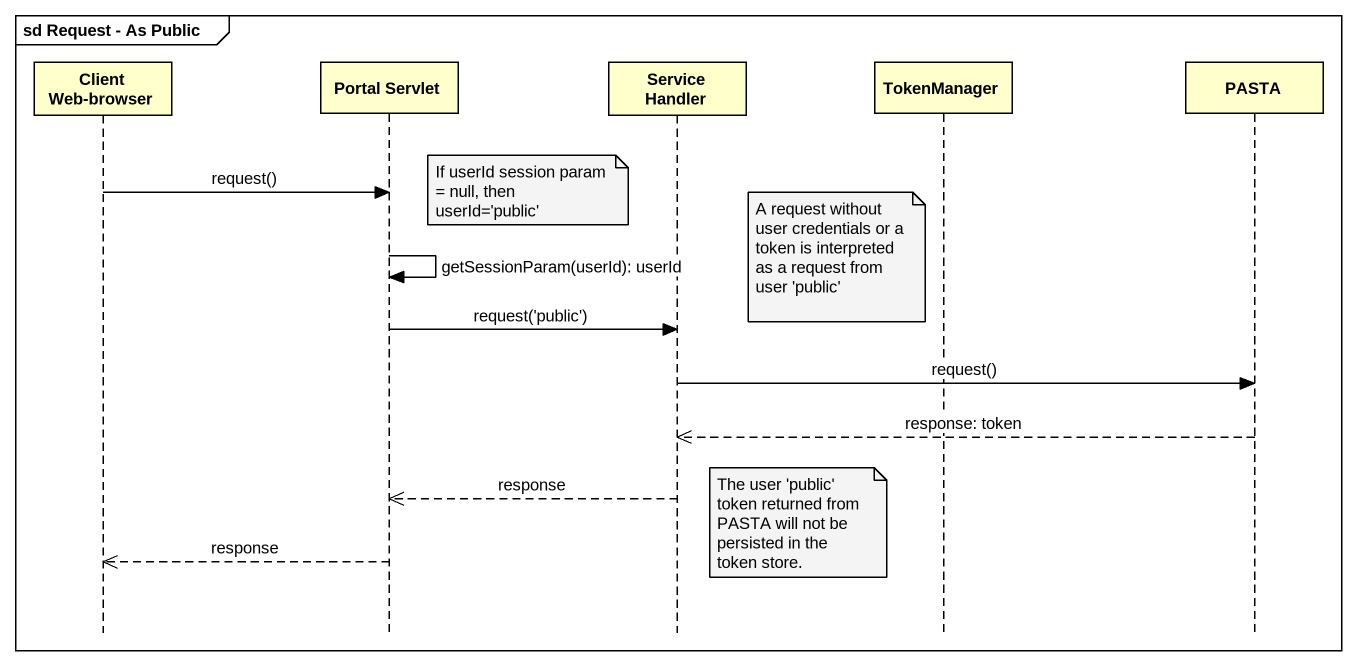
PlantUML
@startuml
mainframe sd Request - As Public
hide footbox
participant "Client Web-browser" as Client_Web_browser
participant "Portal Servlet" as Portal_Servlet
participant "Service Handler" as Service_Handler
participant TokenManager
participant PASTA

note right of Portal_Servlet : If userId session param = null, then userId='public'
Client_Web_browser -> Portal_Servlet : request()
Portal_Servlet -> Portal_Servlet : getSessionParam(userId): userId
note left of TokenManager : A request without user credentials or a token is interpreted as a request from user 'public'
Portal_Servlet -> Service_Handler : request('public')
Service_Handler -> PASTA : request()
PASTA -->> Service_Handler : response: token
Service_Handler -->> Portal_Servlet : response
note right of Service_Handler : The user 'public' token returned from PASTA will not be persisted in the token store.
Portal_Servlet -->> Client_Web_browser : response
@enduml
